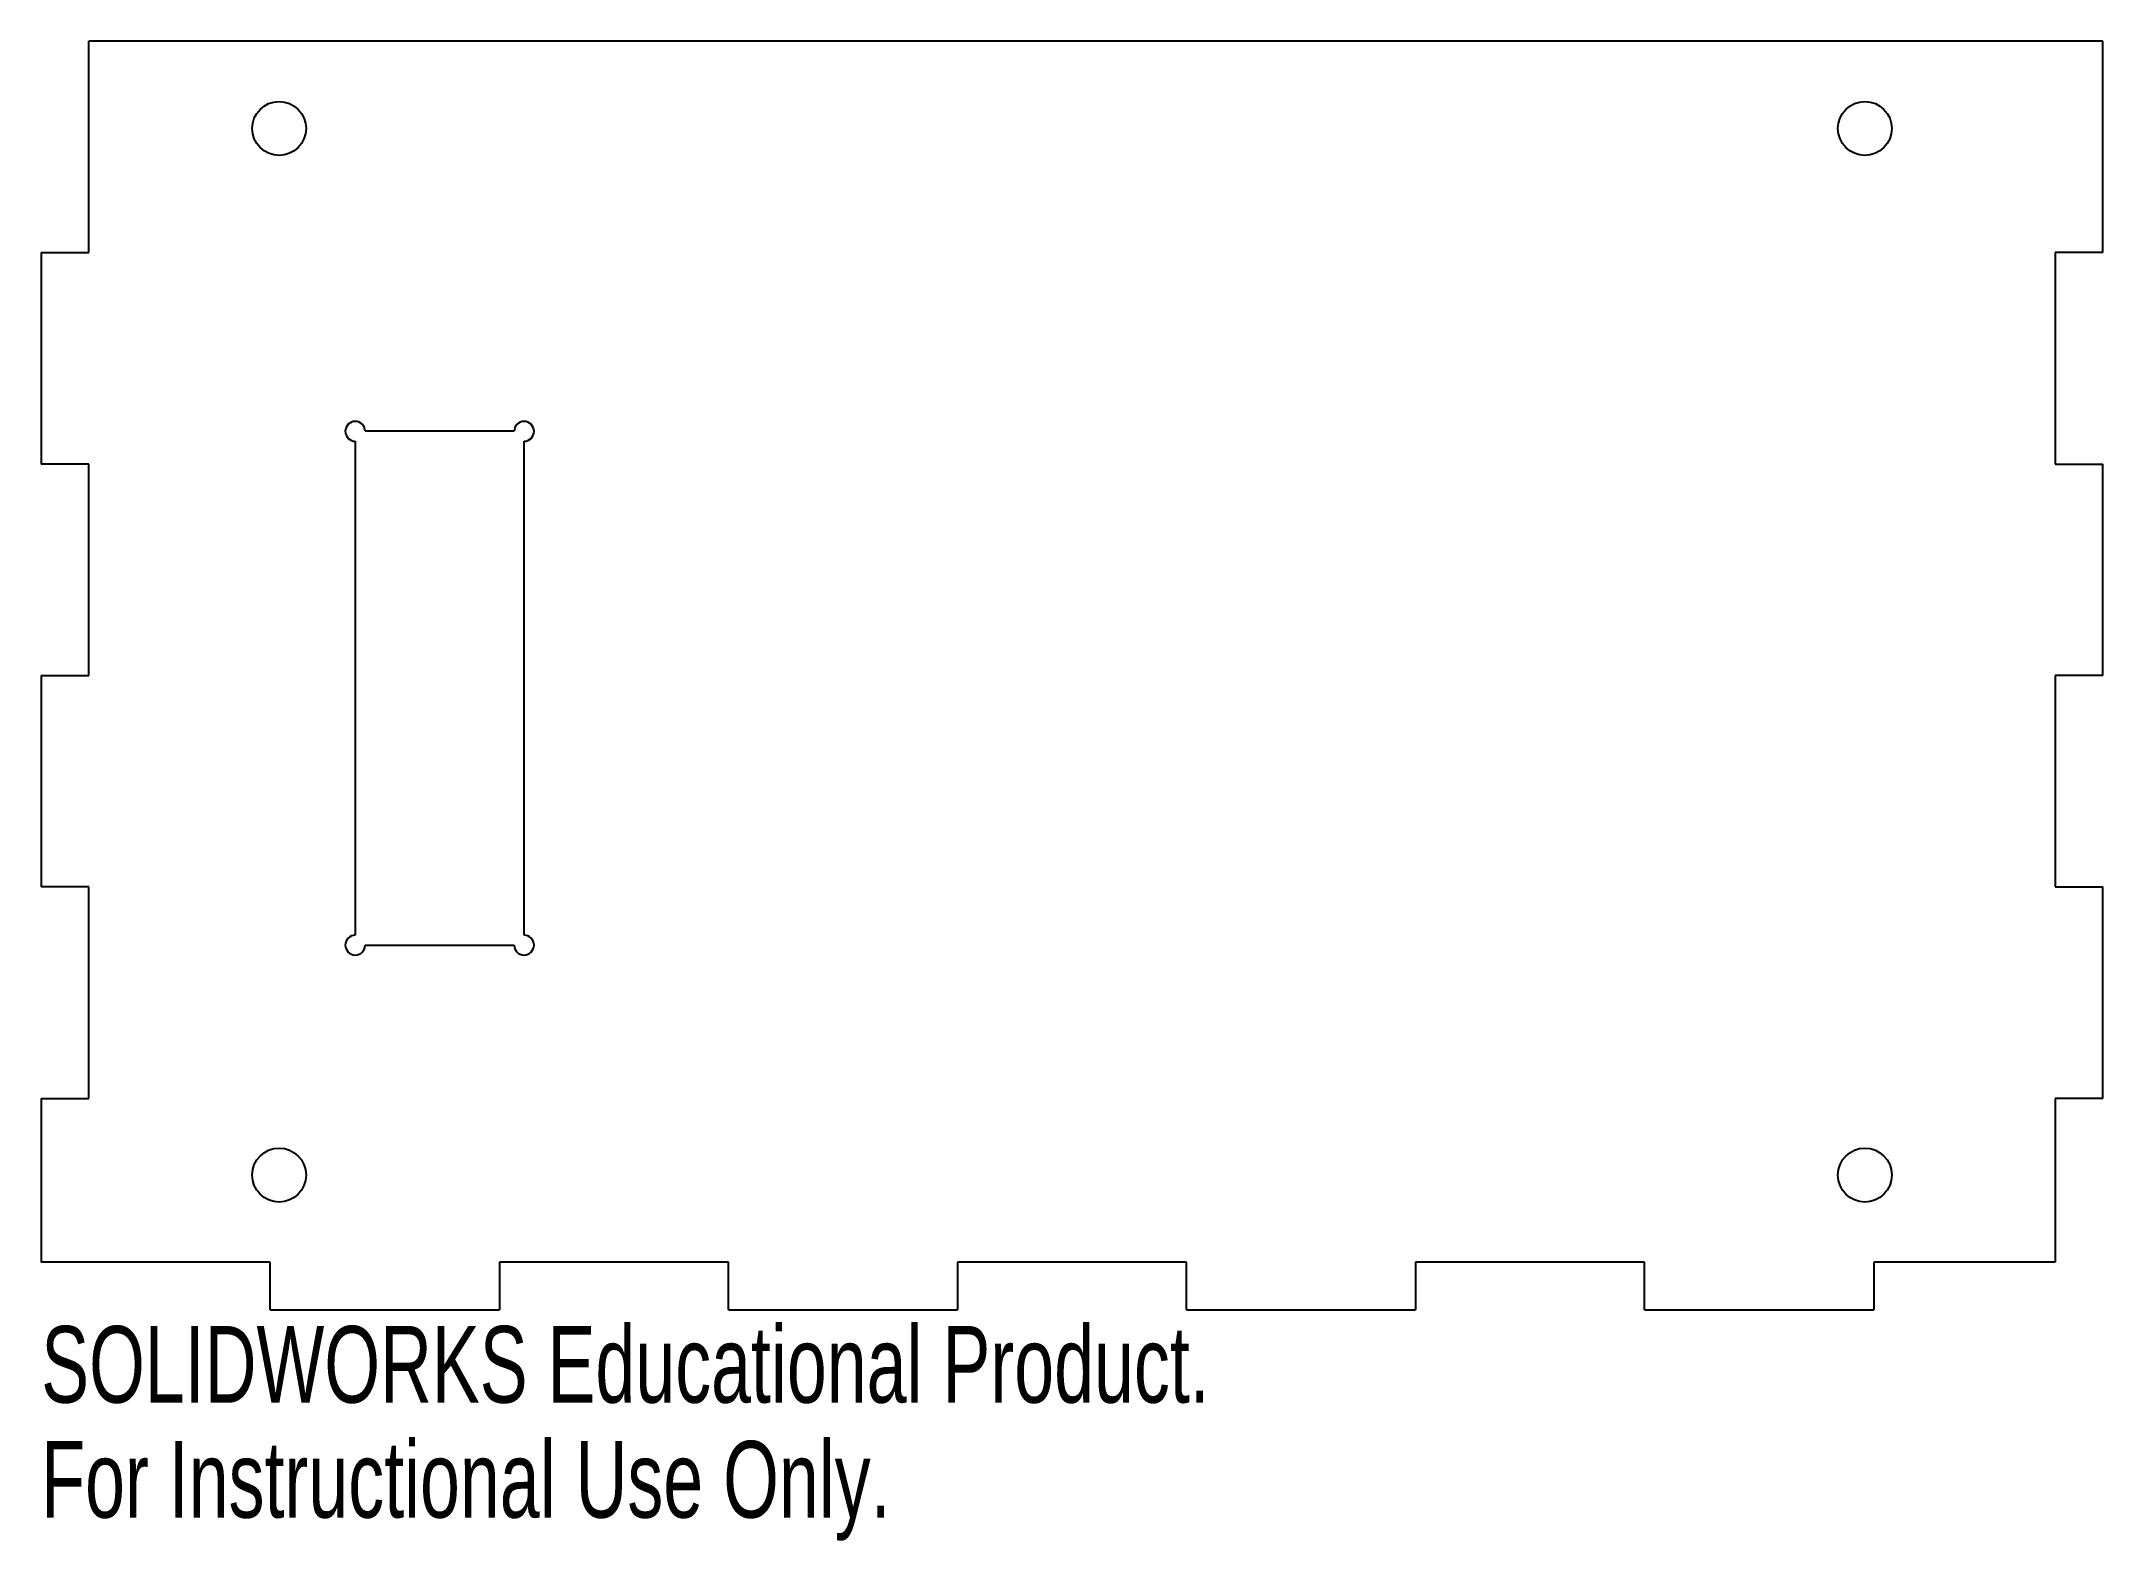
# Model space of a CAD drawing. Header units: millimetres. Extents: x 0 to 130, y -15 to 80.
import ezdxf

# ---------------------------------------------------------------- set-up
doc = ezdxf.new("R2010")
doc.units = ezdxf.units.MM
doc.styles.add('SLDTEXTSTYLE0', font='TXT', dxfattribs={"width": 0.7})

msp = doc.modelspace()

# ---------------------------------------------------------------- linework, layer by layer
at = {"color": 7, "linetype": 'Continuous', "lineweight": 25}
for p, q in [((130, 80), (3, 80)), ((3, 66.67), (3, 80)), ((130, 66.67), (130, 80)), ((0, 66.67), (3, 66.67)), ((0, 66.67), (0, 53.33)), ((127, 66.67), (127, 53.33)), ((130, 66.67), (127, 66.67)), ((19.8, 54.77), (19.8, 23.62)), ((29.82, 55.4), (20.43, 55.4)), ((30.45, 23.62), (30.45, 54.77)), ((3, 53.33), (0, 53.33)), ((3, 40), (3, 53.33)), ((127, 53.33), (130, 53.33)), ((130, 40), (130, 53.33)), ((0, 40), (0, 26.67)), ((0, 40), (3, 40)), ((127, 40), (127, 26.67)), ((130, 40), (127, 40)), ((3, 26.67), (0, 26.67)), ((3, 13.33), (3, 26.67)), ((127, 26.67), (130, 26.67)), ((130, 13.33), (130, 26.67)), ((20.43, 23), (29.82, 23)), ((0, 13.33), (3, 13.33)), ((0, 13.33), (0, 3)), ((127, 13.33), (127, 3)), ((130, 13.33), (127, 13.33)), ((14.44, 3), (0, 3)), ((14.44, 0), (14.44, 3)), ((28.89, 3), (28.89, 0)), ((43.33, 3), (28.89, 3)), ((43.33, 0), (43.33, 3)), ((57.78, 3), (57.78, 0)), ((72.22, 3), (57.78, 3)), ((72.22, 0), (72.22, 3)), ((86.67, 3), (86.67, 0)), ((101.11, 3), (86.67, 3)), ((101.11, 0), (101.11, 3)), ((115.56, 3), (115.56, 0)), ((127, 3), (115.56, 3)), ((14.44, 0), (28.89, 0)), ((43.33, 0), (57.78, 0)), ((72.22, 0), (86.67, 0)), ((101.11, 0), (115.56, 0))]:
    msp.add_line(p, q, dxfattribs=at)
for centre in [(15, 74.5), (115, 74.5), (15, 8.5), (115, 8.5)]:
    msp.add_circle(centre, 1.7, dxfattribs=at)
for centre, start, end in [((19.8, 55.4), 0, 270), ((30.45, 55.4), 270, 180), ((19.8, 23), 90, 0), ((30.45, 23), 180, 90)]:
    msp.add_arc(centre, 0.625, start, end, dxfattribs=at)

# ---------------------------------------------------------------- texts
at = {"color": 7, "linetype": 'Continuous', "char_height": 4.8336, "attachment_point": 1, "style": 'SLDTEXTSTYLE0'}
for s, insert in [('SOLIDWORKS Educational Product.', (0, -1.02)), ('For Instructional Use Only.', (0, -8.27))]:
    msp.add_mtext(s, dxfattribs=dict(at, insert=insert))

doc.saveas('drawing.dxf')
